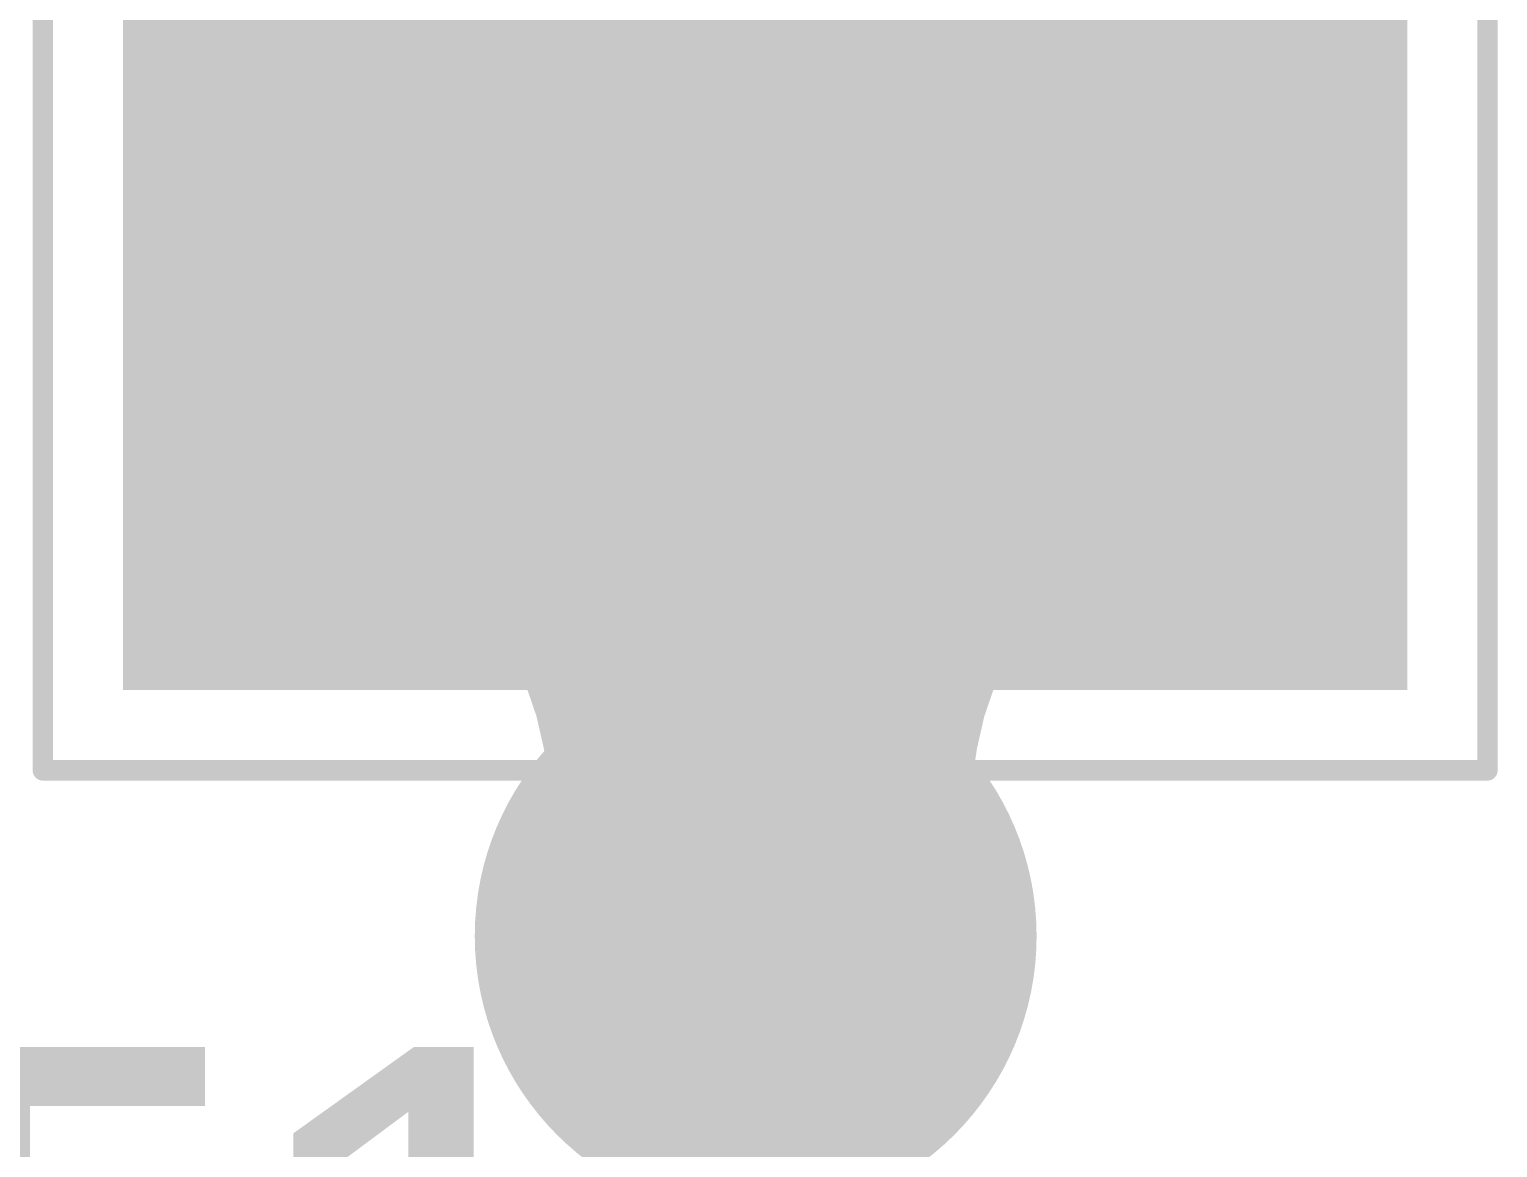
# Model space of a CAD drawing. Header units: inches. Extents: x 0.91 to 3.83, y 2.65 to 3.83.
# Drawn here: x 1.6923 to 1.7643, y 3.1872 to 3.242 of the extents above; entities that cross this region are included whole.
import ezdxf

# ---------------------------------------------------------------- set-up
doc = ezdxf.new("R2010")
doc.units = ezdxf.units.IN
doc.header["$MEASUREMENT"] = 0
for name, color, linetype in [('Bottom Layer', 5, 'Continuous'), ('Top Courtyard', 56, 'Continuous'), ('Top Layer', 1, 'Continuous'), ('Top Overlay', 2, 'Continuous'), ('Top Paste', 8, 'Continuous'), ('Top Solder', 216, 'Continuous'), ('Via Holes', 16, 'Continuous')]:
    doc.layers.add(name, color=color, linetype=linetype)
doc.styles.add('Arial', font='', dxfattribs={"height": 0.2})
doc.styles.get('Arial').set_extended_font_data('Arial')

# ---------------------------------------------------------------- blocks, each defined once
blk = doc.blocks.new('C0805_71')
at = {"layer": 'Top Layer'}
blk.add_hatch(color=1, dxfattribs=at).paths.add_polyline_path([(0.029528, 0.051181), (0.029528, 0.017716), (-0.029528, 0.017716), (-0.029528, 0.051181)])
at = {"layer": 'Top Paste'}
blk.add_hatch(color=8, dxfattribs=at).paths.add_polyline_path([(0.029528, 0.051181), (0.029528, 0.017716), (-0.029528, 0.017716), (-0.029528, 0.051181)])
at = {"layer": 'Top Solder'}
blk.add_hatch(color=216, dxfattribs=at).paths.add_polyline_path([(0.031496, 0.05315), (0.031496, 0.015748), (-0.031496, 0.015748), (-0.031496, 0.05315)])
at = {"layer": 'Top Courtyard'}
for points in [[(0.035433, 0.057087, 0.001, 0.001, 0), (-0.035433, 0.057087, 0.001, 0.001, 0)], [(-0.035433, 0.057087, 0.001, 0.001, 0), (-0.035433, -0.057087, 0.001, 0.001, 0)], [(0.035433, 0.057087, 0.001, 0.001, 0), (0.035433, -0.057087, 0.001, 0.001, 0)]]:
    blk.add_lwpolyline(points, format="xyseb", dxfattribs=at)
for points in [[(-0.035683, 0.057087, 0.0005, 0.0005, 1), (-0.035183, 0.057087, 0.0005, 0.0005, 1)], [(-0.035683, 0.057087, 0.0005, 0.0005, 1), (-0.035183, 0.057087, 0.0005, 0.0005, 1)], [(0.035183, 0.057087, 0.0005, 0.0005, 1), (0.035683, 0.057087, 0.0005, 0.0005, 1)], [(0.035183, 0.057087, 0.0005, 0.0005, 1), (0.035683, 0.057087, 0.0005, 0.0005, 1)]]:
    blk.add_lwpolyline(points, format="xyseb", close=True, dxfattribs=at)

msp = doc.modelspace()

# ---------------------------------------------------------------- hatches: boundary and pattern name
at = {"layer": 'Bottom Layer'}
h = msp.add_hatch(color=5, dxfattribs=at)
edge = h.paths.add_edge_path()
edge.add_arc((1.727884, 3.197583), 0.01378, 0, 360)
at = {"layer": 'Top Layer'}
msp.add_hatch(color=1, dxfattribs=at).paths.add_polyline_path([(1.718115, 3.197815), (1.718076, 3.200482), (1.717763, 3.204975), (1.717488, 3.2068), (1.717135, 3.208344), (1.716704, 3.209608), (1.716195, 3.210591), (1.715607, 3.211293), (1.71494, 3.211714), (1.714196, 3.211854), (1.742035, 3.211854), (1.74129, 3.211714), (1.740624, 3.211293), (1.740036, 3.210591), (1.739526, 3.209608), (1.739095, 3.208344), (1.738742, 3.2068), (1.738468, 3.204975), (1.738272, 3.202869), (1.738115, 3.197815)])
h = msp.add_hatch(color=1, dxfattribs=at)
edge = h.paths.add_edge_path()
edge.add_arc((1.727884, 3.197583), 0.01378, 0, 360)
at = {"layer": 'Via Holes'}
h = msp.add_hatch(color=7, dxfattribs=at)
edge = h.paths.add_edge_path()
edge.add_arc((1.727884, 3.197583), 0.007874, 0, 360)

# ---------------------------------------------------------------- linework, layer by layer
at = {"layer": 'Top Layer'}
for points in [[(1.728115, 3.228115, 0.02, 0.02, 0), (1.728347, 3.228346, 0.02, 0.02, 0)], [(1.728115, 3.197815, 0.02, 0.02, 0), (1.728115, 3.228115, 0.02, 0.02, 0)], [(1.727884, 3.197583, 0.02, 0.02, 0), (1.728115, 3.197815, 0.02, 0.02, 0)]]:
    msp.add_lwpolyline(points, format="xyseb", dxfattribs=at)
for points in [[(1.723346, 3.228346, 0.01, 0.01, 1), (1.733346, 3.228346, 0.01, 0.01, 1)], [(1.723115, 3.228115, 0.01, 0.01, 1), (1.733115, 3.228115, 0.01, 0.01, 1)], [(1.723115, 3.228115, 0.01, 0.01, 1), (1.733115, 3.228115, 0.01, 0.01, 1)], [(1.722884, 3.197583, 0.01, 0.01, 1), (1.732884, 3.197583, 0.01, 0.01, 1)], [(1.723115, 3.197815, 0.01, 0.01, 1), (1.733115, 3.197815, 0.01, 0.01, 1)], [(1.723115, 3.197815, 0.01, 0.01, 1), (1.733115, 3.197815, 0.01, 0.01, 1)]]:
    msp.add_lwpolyline(points, format="xyseb", close=True, dxfattribs=at)

# ---------------------------------------------------------------- block references
at = {"rotation": 180}
msp.add_blockref('C0805_71', (1.728347, 3.262795), dxfattribs=at)

# ---------------------------------------------------------------- texts
at = {"layer": 'Top Overlay', "style": 'Arial'}
msp.add_text('T1', height=0.026, dxfattribs=at).set_placement((1.679523, 3.166138))

doc.saveas('drawing.dxf')
